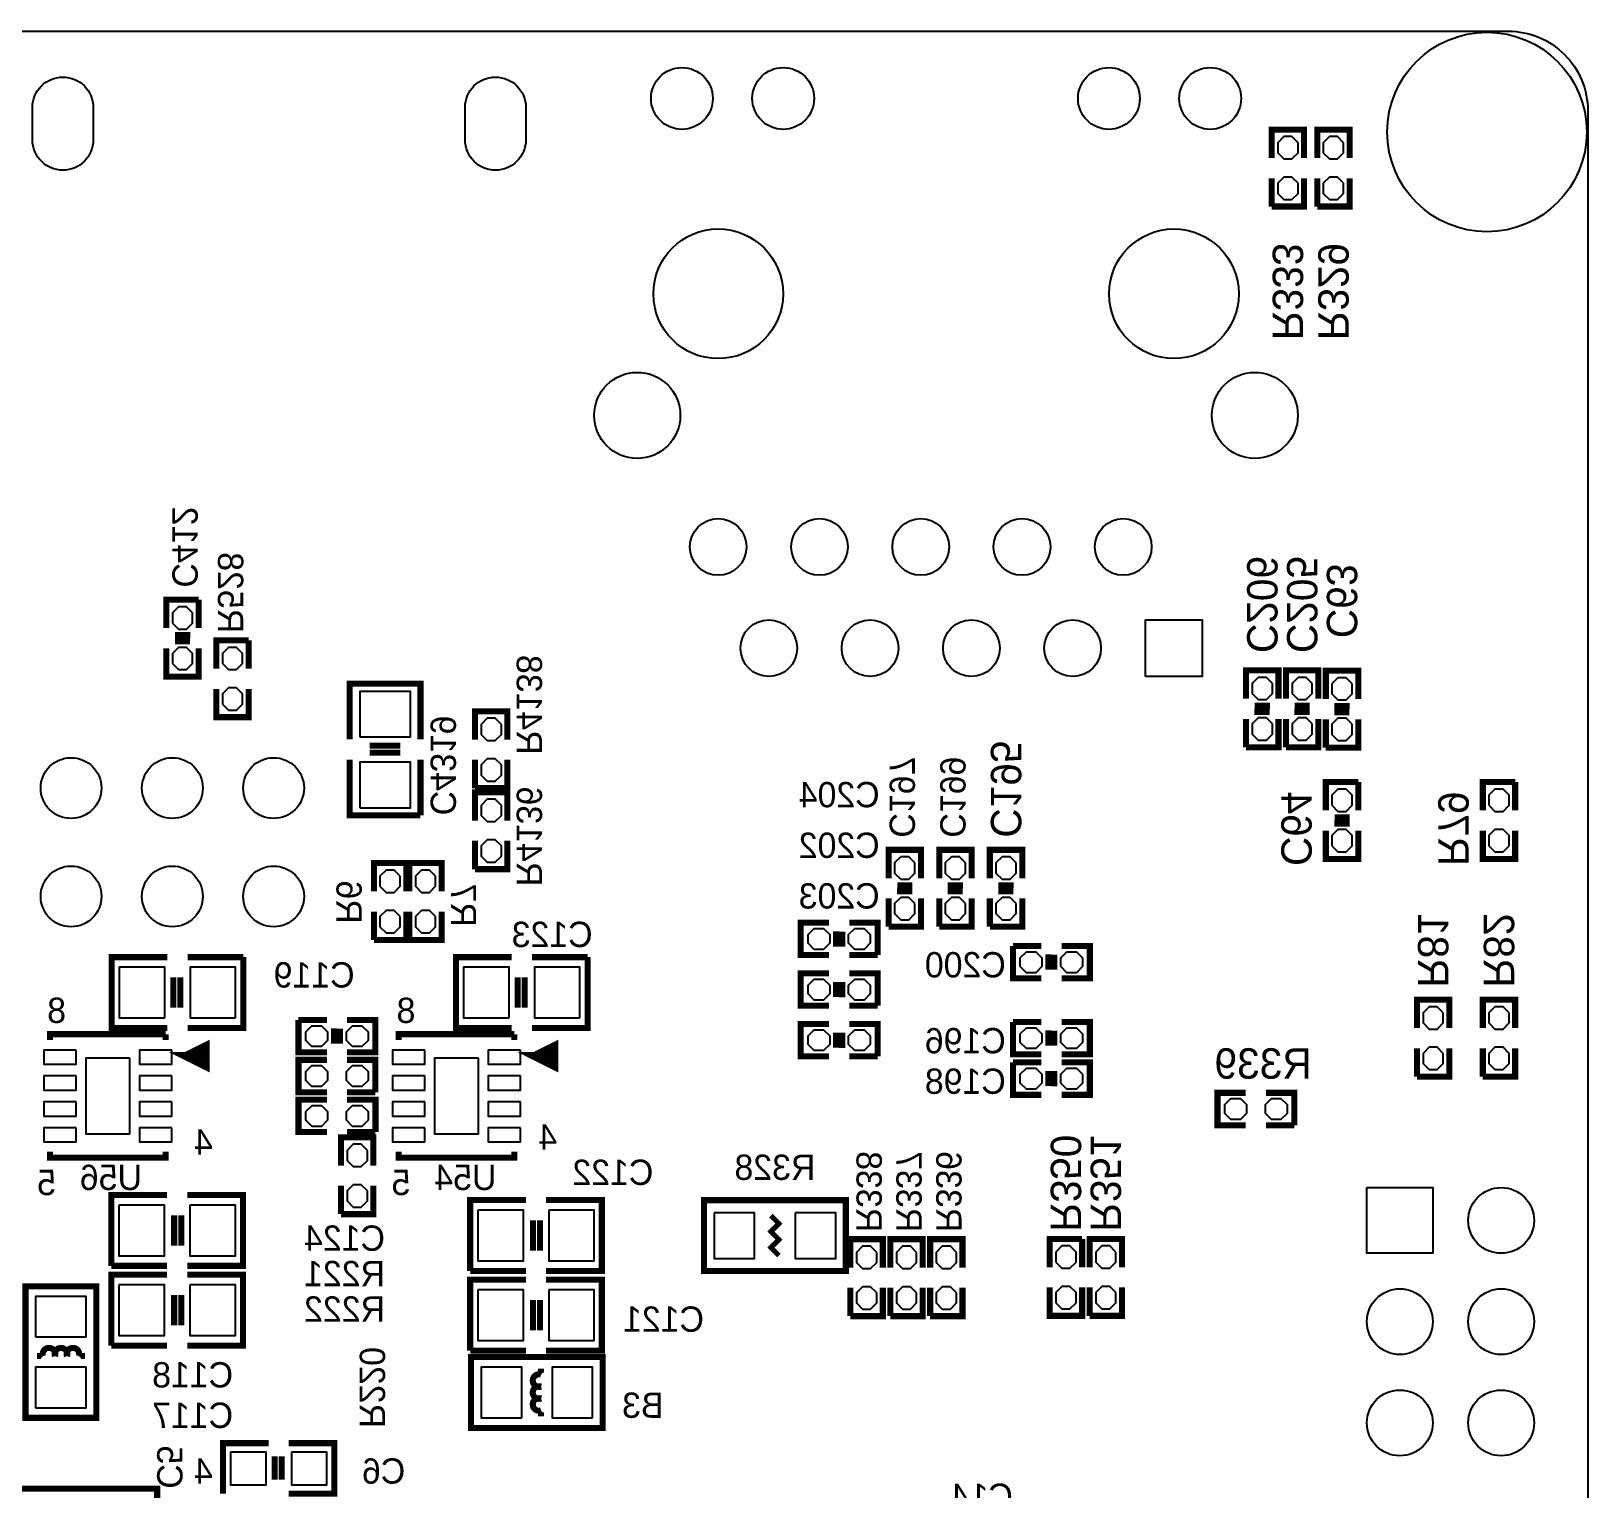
# Model space of a CAD drawing. Extents: x -57 to 527, y -107 to 303.
# Drawn here: x 35.96 to 75, y 43.43 to 80 of the extents above; entities that cross this region are included whole.
import ezdxf

# ---------------------------------------------------------------- set-up
doc = ezdxf.new("R2010")
doc.units = 0
doc.header["$MEASUREMENT"] = 0
for name, color, linetype in [('BOARD_GEOMETRY_OUTLINE', 3, 'CONTINUOUS'), ('BOARD_GEOMETRY_SILKSCREEN_B', 1, 'CONTINUOUS'), ('PACKAGE_GEOMETRY_SILKSCREEN_B', 4, 'CONTINUOUS'), ('PIN_B', 5, 'CONTINUOUS'), ('REF_DES_SILKSCREEN_B', 6, 'CONTINUOUS')]:
    doc.layers.add(name, color=color, linetype=linetype)

msp = doc.modelspace()

# ---------------------------------------------------------------- linework, layer by layer
at = {"layer": 'BOARD_GEOMETRY_OUTLINE'}
msp.add_lwpolyline([(1.999996, 0, -0.414214), (0, 1.999996), (0, 77.999844, -0.414214), (1.999996, 79.99984), (72.999854, 79.99984, -0.414214), (74.99985, 77.999844), (74.99985, 1.999996, -0.414214), (72.999854, 0)], format="xyb", close=True, dxfattribs=at)
at = {"layer": 'BOARD_GEOMETRY_SILKSCREEN_B'}
msp.add_lwpolyline([(39.878, 39.116, 0.1524, 0.1524, 0), (39.878, 41.275, 0.1524, 0.1524, 0), (39.116, 41.275, 0.1524, 0.1524, 0), (39.116, 43.434, 0.1524, 0.1524, 0), (35.052, 43.434, 0.1524, 0.1524, 0), (35.052, 44.196, 0.1524, 0.1524, 0), (33.02, 44.196, 0.1524, 0.1524, 0), (33.02, 39.116, 0.1524, 0.1524, 0), (35.306, 39.116, 0.1524, 0.1524, 0)], format="xyseb", dxfattribs=at)
at = {"layer": 'PACKAGE_GEOMETRY_SILKSCREEN_B'}
for points in [[(67.069462, 76.818998, 0.1524, 0.1524, 0), (67.069462, 77.530198, 0.1524, 0.1524, 0), (67.882262, 77.530198, 0.1524, 0.1524, 0), (67.882262, 76.818998, 0.1524, 0.1524, 0)], [(68.212462, 76.818998, 0.1524, 0.1524, 0), (68.212462, 77.530198, 0.1524, 0.1524, 0), (69.025262, 77.530198, 0.1524, 0.1524, 0), (69.025262, 76.818998, 0.1524, 0.1524, 0)], [(67.882262, 76.310998, 0.1524, 0.1524, 0), (67.882262, 75.599798, 0.1524, 0.1524, 0), (67.069462, 75.599798, 0.1524, 0.1524, 0)], [(67.069462, 75.599798, 0.1524, 0.1524, 0), (67.069462, 76.310998, 0.1524, 0.1524, 0)], [(69.025262, 76.310998, 0.1524, 0.1524, 0), (69.025262, 75.599798, 0.1524, 0.1524, 0), (68.212462, 75.599798, 0.1524, 0.1524, 0)], [(68.212462, 75.599798, 0.1524, 0.1524, 0), (68.212462, 76.310998, 0.1524, 0.1524, 0)], [(39.3446, 65.024, 0.1524, 0.1524, 0), (39.3446, 65.7352, 0.1524, 0.1524, 0), (40.1574, 65.7352, 0.1524, 0.1524, 0)], [(40.1574, 65.7352, 0.1524, 0.1524, 0), (40.1574, 65.024, 0.1524, 0.1524, 0)], [(39.56558, 64.8462, 0.1524, 0.1524, 0), (39.94658, 64.8462, 0.1524, 0.1524, 0)], [(40.1574, 64.516, 0.1524, 0.1524, 0), (40.1574, 63.8048, 0.1524, 0.1524, 0), (39.3446, 63.8048, 0.1524, 0.1524, 0), (39.3446, 64.516, 0.1524, 0.1524, 0)], [(39.5605, 64.6938, 0.1524, 0.1524, 0), (39.9415, 64.6938, 0.1524, 0.1524, 0)], [(40.598598, 64.008, 0.1524, 0.1524, 0), (40.598598, 64.7192, 0.1524, 0.1524, 0), (41.411398, 64.7192, 0.1524, 0.1524, 0)], [(41.411398, 64.7192, 0.1524, 0.1524, 0), (41.411398, 64.008, 0.1524, 0.1524, 0)], [(66.427604, 63.254128, 0.1524, 0.1524, 0), (66.427604, 63.965328, 0.1524, 0.1524, 0), (67.240404, 63.965328, 0.1524, 0.1524, 0), (67.240404, 63.254128, 0.1524, 0.1524, 0)], [(67.427602, 63.254128, 0.1524, 0.1524, 0), (67.427602, 63.965328, 0.1524, 0.1524, 0), (68.240402, 63.965328, 0.1524, 0.1524, 0), (68.240402, 63.254128, 0.1524, 0.1524, 0)], [(68.4276, 63.246, 0.1524, 0.1524, 0), (68.4276, 63.9572, 0.1524, 0.1524, 0), (69.2404, 63.9572, 0.1524, 0.1524, 0), (69.2404, 63.246, 0.1524, 0.1524, 0)], [(45.72, 62.23, 0.1524, 0.1524, 0), (45.72, 63.627, 0.1524, 0.1524, 0), (45.593, 63.627, 0.1524, 0.1524, 0), (43.942, 63.627, 0.1524, 0.1524, 0), (43.942, 62.23, 0.1524, 0.1524, 0)], [(41.411398, 63.5, 0.1524, 0.1524, 0), (41.411398, 62.7888, 0.1524, 0.1524, 0), (40.598598, 62.7888, 0.1524, 0.1524, 0), (40.598598, 63.5, 0.1524, 0.1524, 0)], [(47.08906, 62.22746, 0.1524, 0.1524, 0), (47.08906, 62.93866, 0.1524, 0.1524, 0), (47.90186, 62.93866, 0.1524, 0.1524, 0), (47.90186, 62.22746, 0.1524, 0.1524, 0)], [(67.019424, 62.923928, 0.1524, 0.1524, 0), (66.638424, 62.923928, 0.1524, 0.1524, 0)], [(67.024504, 63.076328, 0.1524, 0.1524, 0), (66.643504, 63.076328, 0.1524, 0.1524, 0)], [(68.019422, 62.923928, 0.1524, 0.1524, 0), (67.638422, 62.923928, 0.1524, 0.1524, 0)], [(68.024502, 63.076328, 0.1524, 0.1524, 0), (67.643502, 63.076328, 0.1524, 0.1524, 0)], [(69.01942, 62.9158, 0.1524, 0.1524, 0), (68.63842, 62.9158, 0.1524, 0.1524, 0)], [(69.0245, 63.0682, 0.1524, 0.1524, 0), (68.6435, 63.0682, 0.1524, 0.1524, 0)], [(66.427604, 62.034928, 0.1524, 0.1524, 0), (66.427604, 62.746128, 0.1524, 0.1524, 0)], [(67.240404, 62.746128, 0.1524, 0.1524, 0), (67.240404, 62.034928, 0.1524, 0.1524, 0), (66.427604, 62.034928, 0.1524, 0.1524, 0)], [(67.427602, 62.034928, 0.1524, 0.1524, 0), (67.427602, 62.746128, 0.1524, 0.1524, 0)], [(68.240402, 62.746128, 0.1524, 0.1524, 0), (68.240402, 62.034928, 0.1524, 0.1524, 0), (67.427602, 62.034928, 0.1524, 0.1524, 0)], [(68.4276, 62.0268, 0.1524, 0.1524, 0), (68.4276, 62.738, 0.1524, 0.1524, 0)], [(69.2404, 62.738, 0.1524, 0.1524, 0), (69.2404, 62.0268, 0.1524, 0.1524, 0), (68.4276, 62.0268, 0.1524, 0.1524, 0)], [(45.212, 62.0776, 0.1524, 0.1524, 0), (44.45, 62.0776, 0.1524, 0.1524, 0)], [(43.942, 61.722, 0.1524, 0.1524, 0), (43.942, 60.325, 0.1524, 0.1524, 0), (45.72, 60.325, 0.1524, 0.1524, 0)], [(45.212, 61.8998, 0.1524, 0.1524, 0), (44.45, 61.8998, 0.1524, 0.1524, 0)], [(45.72, 60.325, 0.1524, 0.1524, 0), (45.72, 61.722, 0.1524, 0.1524, 0)], [(47.90186, 61.71946, 0.1524, 0.1524, 0), (47.90186, 61.00826, 0.1524, 0.1524, 0), (47.08906, 61.00826, 0.1524, 0.1524, 0)], [(47.08906, 61.00826, 0.1524, 0.1524, 0), (47.08906, 61.71946, 0.1524, 0.1524, 0)], [(47.08906, 60.19546, 0.1524, 0.1524, 0), (47.08906, 60.90666, 0.1524, 0.1524, 0), (47.90186, 60.90666, 0.1524, 0.1524, 0), (47.90186, 60.19546, 0.1524, 0.1524, 0)], [(68.4276, 60.452, 0.1524, 0.1524, 0), (68.4276, 61.1632, 0.1524, 0.1524, 0), (69.2404, 61.1632, 0.1524, 0.1524, 0)], [(69.2404, 61.1632, 0.1524, 0.1524, 0), (69.2404, 60.452, 0.1524, 0.1524, 0)], [(72.3646, 60.452, 0.1524, 0.1524, 0), (72.3646, 61.1632, 0.1524, 0.1524, 0), (73.1774, 61.1632, 0.1524, 0.1524, 0)], [(73.1774, 61.1632, 0.1524, 0.1524, 0), (73.1774, 60.452, 0.1524, 0.1524, 0)], [(68.6435, 60.1218, 0.1524, 0.1524, 0), (69.0245, 60.1218, 0.1524, 0.1524, 0)], [(68.64858, 60.2742, 0.1524, 0.1524, 0), (69.02958, 60.2742, 0.1524, 0.1524, 0)], [(47.90186, 59.68746, 0.1524, 0.1524, 0), (47.90186, 58.97626, 0.1524, 0.1524, 0), (47.08906, 58.97626, 0.1524, 0.1524, 0)], [(47.08906, 58.97626, 0.1524, 0.1524, 0), (47.08906, 59.68746, 0.1524, 0.1524, 0)], [(69.2404, 59.944, 0.1524, 0.1524, 0), (69.2404, 59.2328, 0.1524, 0.1524, 0), (68.4276, 59.2328, 0.1524, 0.1524, 0), (68.4276, 59.944, 0.1524, 0.1524, 0)], [(73.1774, 59.944, 0.1524, 0.1524, 0), (73.1774, 59.2328, 0.1524, 0.1524, 0), (72.3646, 59.2328, 0.1524, 0.1524, 0), (72.3646, 59.944, 0.1524, 0.1524, 0)], [(57.460896, 58.750454, 0.1524, 0.1524, 0), (57.460896, 59.461654, 0.1524, 0.1524, 0), (58.273696, 59.461654, 0.1524, 0.1524, 0), (58.273696, 58.750454, 0.1524, 0.1524, 0)], [(58.730896, 58.750454, 0.1524, 0.1524, 0), (58.730896, 59.461654, 0.1524, 0.1524, 0), (59.543696, 59.461654, 0.1524, 0.1524, 0), (59.543696, 58.750454, 0.1524, 0.1524, 0)], [(60.000896, 58.750454, 0.1524, 0.1524, 0), (60.000896, 59.461654, 0.1524, 0.1524, 0), (60.813696, 59.461654, 0.1524, 0.1524, 0), (60.813696, 58.750454, 0.1524, 0.1524, 0)], [(44.5516, 58.42, 0.1524, 0.1524, 0), (44.5516, 59.1312, 0.1524, 0.1524, 0), (45.3644, 59.1312, 0.1524, 0.1524, 0), (45.3644, 58.42, 0.1524, 0.1524, 0)], [(45.4406, 58.42, 0.1524, 0.1524, 0), (45.4406, 59.1312, 0.1524, 0.1524, 0), (46.2534, 59.1312, 0.1524, 0.1524, 0), (46.2534, 58.42, 0.1524, 0.1524, 0)], [(58.057796, 58.572654, 0.1524, 0.1524, 0), (57.676796, 58.572654, 0.1524, 0.1524, 0)], [(59.327796, 58.572654, 0.1524, 0.1524, 0), (58.946796, 58.572654, 0.1524, 0.1524, 0)], [(60.597796, 58.572654, 0.1524, 0.1524, 0), (60.216796, 58.572654, 0.1524, 0.1524, 0)], [(57.460896, 57.531254, 0.1524, 0.1524, 0), (57.460896, 58.242454, 0.1524, 0.1524, 0)], [(58.273696, 58.242454, 0.1524, 0.1524, 0), (58.273696, 57.531254, 0.1524, 0.1524, 0), (57.460896, 57.531254, 0.1524, 0.1524, 0)], [(58.052716, 58.420254, 0.1524, 0.1524, 0), (57.671716, 58.420254, 0.1524, 0.1524, 0)], [(58.730896, 57.531254, 0.1524, 0.1524, 0), (58.730896, 58.242454, 0.1524, 0.1524, 0)], [(59.543696, 58.242454, 0.1524, 0.1524, 0), (59.543696, 57.531254, 0.1524, 0.1524, 0), (58.730896, 57.531254, 0.1524, 0.1524, 0)], [(59.322716, 58.420254, 0.1524, 0.1524, 0), (58.941716, 58.420254, 0.1524, 0.1524, 0)], [(60.000896, 57.531254, 0.1524, 0.1524, 0), (60.000896, 58.242454, 0.1524, 0.1524, 0)], [(60.813696, 58.242454, 0.1524, 0.1524, 0), (60.813696, 57.531254, 0.1524, 0.1524, 0), (60.000896, 57.531254, 0.1524, 0.1524, 0)], [(60.592716, 58.420254, 0.1524, 0.1524, 0), (60.211716, 58.420254, 0.1524, 0.1524, 0)], [(45.3644, 57.912, 0.1524, 0.1524, 0), (45.3644, 57.2008, 0.1524, 0.1524, 0), (44.5516, 57.2008, 0.1524, 0.1524, 0)], [(44.5516, 57.2008, 0.1524, 0.1524, 0), (44.5516, 57.912, 0.1524, 0.1524, 0)], [(46.2534, 57.912, 0.1524, 0.1524, 0), (46.2534, 57.2008, 0.1524, 0.1524, 0), (45.4406, 57.2008, 0.1524, 0.1524, 0)], [(45.4406, 57.2008, 0.1524, 0.1524, 0), (45.4406, 57.912, 0.1524, 0.1524, 0)], [(55.967376, 56.820054, 0.1524, 0.1524, 0), (55.256176, 56.820054, 0.1524, 0.1524, 0), (55.256176, 57.632854, 0.1524, 0.1524, 0), (55.967376, 57.632854, 0.1524, 0.1524, 0)], [(56.145176, 57.416954, 0.1524, 0.1524, 0), (56.145176, 57.035954, 0.1524, 0.1524, 0)], [(56.297576, 57.411874, 0.1524, 0.1524, 0), (56.297576, 57.030874, 0.1524, 0.1524, 0)], [(56.475376, 57.632854, 0.1524, 0.1524, 0), (57.186576, 57.632854, 0.1524, 0.1524, 0), (57.186576, 56.820054, 0.1524, 0.1524, 0)], [(60.579, 57.0484, 0.1524, 0.1524, 0), (61.2902, 57.0484, 0.1524, 0.1524, 0)], [(61.2902, 56.2356, 0.1524, 0.1524, 0), (60.579, 56.2356, 0.1524, 0.1524, 0), (60.579, 57.0484, 0.1524, 0.1524, 0)], [(61.7982, 57.0484, 0.1524, 0.1524, 0), (62.5094, 57.0484, 0.1524, 0.1524, 0), (62.5094, 56.2356, 0.1524, 0.1524, 0), (61.7982, 56.2356, 0.1524, 0.1524, 0)], [(39.37, 56.769, 0.1524, 0.1524, 0), (37.973, 56.769, 0.1524, 0.1524, 0), (37.973, 56.642, 0.1524, 0.1524, 0), (37.973, 54.991, 0.1524, 0.1524, 0), (39.37, 54.991, 0.1524, 0.1524, 0)], [(41.275, 56.769, 0.1524, 0.1524, 0), (39.878, 56.769, 0.1524, 0.1524, 0)], [(39.878, 54.991, 0.1524, 0.1524, 0), (41.275, 54.991, 0.1524, 0.1524, 0), (41.275, 56.769, 0.1524, 0.1524, 0)], [(48.006, 56.769, 0.1524, 0.1524, 0), (46.609, 56.769, 0.1524, 0.1524, 0), (46.609, 56.642, 0.1524, 0.1524, 0), (46.609, 54.991, 0.1524, 0.1524, 0), (48.006, 54.991, 0.1524, 0.1524, 0)], [(49.911, 56.769, 0.1524, 0.1524, 0), (48.514, 56.769, 0.1524, 0.1524, 0)], [(48.514, 54.991, 0.1524, 0.1524, 0), (49.911, 54.991, 0.1524, 0.1524, 0), (49.911, 56.769, 0.1524, 0.1524, 0)], [(57.186576, 56.820054, 0.1524, 0.1524, 0), (56.475376, 56.820054, 0.1524, 0.1524, 0)], [(61.468, 56.45658, 0.1524, 0.1524, 0), (61.468, 56.83758, 0.1524, 0.1524, 0)], [(61.6204, 56.4515, 0.1524, 0.1524, 0), (61.6204, 56.8325, 0.1524, 0.1524, 0)], [(39.5224, 56.261, 0.1524, 0.1524, 0), (39.5224, 55.499, 0.1524, 0.1524, 0)], [(39.7002, 56.261, 0.1524, 0.1524, 0), (39.7002, 55.499, 0.1524, 0.1524, 0)], [(48.1584, 56.261, 0.1524, 0.1524, 0), (48.1584, 55.499, 0.1524, 0.1524, 0)], [(48.3362, 56.261, 0.1524, 0.1524, 0), (48.3362, 55.499, 0.1524, 0.1524, 0)], [(55.967376, 55.550054, 0.1524, 0.1524, 0), (55.256176, 55.550054, 0.1524, 0.1524, 0), (55.256176, 56.362854, 0.1524, 0.1524, 0), (55.967376, 56.362854, 0.1524, 0.1524, 0)], [(56.475376, 56.362854, 0.1524, 0.1524, 0), (57.186576, 56.362854, 0.1524, 0.1524, 0), (57.186576, 55.550054, 0.1524, 0.1524, 0)], [(56.145176, 56.146954, 0.1524, 0.1524, 0), (56.145176, 55.765954, 0.1524, 0.1524, 0)], [(56.297576, 56.141874, 0.1524, 0.1524, 0), (56.297576, 55.760874, 0.1524, 0.1524, 0)], [(57.186576, 55.550054, 0.1524, 0.1524, 0), (56.475376, 55.550054, 0.1524, 0.1524, 0)], [(70.7136, 54.991, 0.1524, 0.1524, 0), (70.7136, 55.7022, 0.1524, 0.1524, 0), (71.5264, 55.7022, 0.1524, 0.1524, 0), (71.5264, 54.991, 0.1524, 0.1524, 0)], [(72.3646, 54.991, 0.1524, 0.1524, 0), (72.3646, 55.7022, 0.1524, 0.1524, 0), (73.1774, 55.7022, 0.1524, 0.1524, 0), (73.1774, 54.991, 0.1524, 0.1524, 0)], [(42.660824, 55.193184, 0.1524, 0.1524, 0), (43.372024, 55.193184, 0.1524, 0.1524, 0)], [(43.372024, 54.380384, 0.1524, 0.1524, 0), (42.660824, 54.380384, 0.1524, 0.1524, 0), (42.660824, 55.193184, 0.1524, 0.1524, 0)], [(43.549824, 54.601364, 0.1524, 0.1524, 0), (43.549824, 54.982364, 0.1524, 0.1524, 0)], [(43.702224, 54.596284, 0.1524, 0.1524, 0), (43.702224, 54.977284, 0.1524, 0.1524, 0)], [(43.880024, 55.193184, 0.1524, 0.1524, 0), (44.591224, 55.193184, 0.1524, 0.1524, 0), (44.591224, 54.380384, 0.1524, 0.1524, 0), (43.880024, 54.380384, 0.1524, 0.1524, 0)], [(55.967376, 54.280054, 0.1524, 0.1524, 0), (55.256176, 54.280054, 0.1524, 0.1524, 0), (55.256176, 55.092854, 0.1524, 0.1524, 0), (55.967376, 55.092854, 0.1524, 0.1524, 0)], [(56.475376, 55.092854, 0.1524, 0.1524, 0), (57.186576, 55.092854, 0.1524, 0.1524, 0), (57.186576, 54.280054, 0.1524, 0.1524, 0)], [(60.579, 55.1434, 0.1524, 0.1524, 0), (61.2902, 55.1434, 0.1524, 0.1524, 0)], [(61.2902, 54.3306, 0.1524, 0.1524, 0), (60.579, 54.3306, 0.1524, 0.1524, 0), (60.579, 55.1434, 0.1524, 0.1524, 0)], [(61.7982, 55.1434, 0.1524, 0.1524, 0), (62.5094, 55.1434, 0.1524, 0.1524, 0), (62.5094, 54.3306, 0.1524, 0.1524, 0), (61.7982, 54.3306, 0.1524, 0.1524, 0)], [(36.42995, 54.686962, 0.1524, 0.1524, 0), (36.42995, 54.836822, 0.1524, 0.1524, 0), (39.330122, 54.836822, 0.1524, 0.1524, 0)], [(39.330122, 54.836822, 0.1524, 0.1524, 0), (39.330122, 54.686962, 0.1524, 0.1524, 0)], [(39.829994, 54.286912, 0.199898, 0.199898, 0), (40.33012, 54.536848, 0.199898, 0.199898, 0), (40.33012, 54.036976, 0.199898, 0.199898, 0), (39.829994, 54.286912, 0.199898, 0.199898, 0), (40.230044, 54.286912, 0.199898, 0.199898, 0)], [(45.175932, 54.686962, 0.1524, 0.1524, 0), (45.175932, 54.836822, 0.1524, 0.1524, 0), (48.076104, 54.836822, 0.1524, 0.1524, 0)], [(48.076104, 54.836822, 0.1524, 0.1524, 0), (48.076104, 54.686962, 0.1524, 0.1524, 0)], [(48.575976, 54.286912, 0.199898, 0.199898, 0), (49.076102, 54.536848, 0.199898, 0.199898, 0), (49.076102, 54.036976, 0.199898, 0.199898, 0), (48.575976, 54.286912, 0.199898, 0.199898, 0), (48.976026, 54.286912, 0.199898, 0.199898, 0)], [(56.145176, 54.876954, 0.1524, 0.1524, 0), (56.145176, 54.495954, 0.1524, 0.1524, 0)], [(56.297576, 54.871874, 0.1524, 0.1524, 0), (56.297576, 54.490874, 0.1524, 0.1524, 0)], [(61.468, 54.55158, 0.1524, 0.1524, 0), (61.468, 54.93258, 0.1524, 0.1524, 0)], [(61.6204, 54.5465, 0.1524, 0.1524, 0), (61.6204, 54.9275, 0.1524, 0.1524, 0)], [(57.186576, 54.280054, 0.1524, 0.1524, 0), (56.475376, 54.280054, 0.1524, 0.1524, 0)], [(71.5264, 54.483, 0.1524, 0.1524, 0), (71.5264, 53.7718, 0.1524, 0.1524, 0), (70.7136, 53.7718, 0.1524, 0.1524, 0)], [(70.7136, 53.7718, 0.1524, 0.1524, 0), (70.7136, 54.483, 0.1524, 0.1524, 0)], [(73.1774, 54.483, 0.1524, 0.1524, 0), (73.1774, 53.7718, 0.1524, 0.1524, 0), (72.3646, 53.7718, 0.1524, 0.1524, 0)], [(72.3646, 53.7718, 0.1524, 0.1524, 0), (72.3646, 54.483, 0.1524, 0.1524, 0)], [(43.372024, 53.380386, 0.1524, 0.1524, 0), (42.660824, 53.380386, 0.1524, 0.1524, 0), (42.660824, 54.193186, 0.1524, 0.1524, 0), (43.372024, 54.193186, 0.1524, 0.1524, 0)], [(43.880024, 54.193186, 0.1524, 0.1524, 0), (44.591224, 54.193186, 0.1524, 0.1524, 0), (44.591224, 53.380386, 0.1524, 0.1524, 0)], [(60.579, 54.1274, 0.1524, 0.1524, 0), (61.2902, 54.1274, 0.1524, 0.1524, 0)], [(61.2902, 53.3146, 0.1524, 0.1524, 0), (60.579, 53.3146, 0.1524, 0.1524, 0), (60.579, 54.1274, 0.1524, 0.1524, 0)], [(61.468, 53.53558, 0.1524, 0.1524, 0), (61.468, 53.91658, 0.1524, 0.1524, 0)], [(61.6204, 53.5305, 0.1524, 0.1524, 0), (61.6204, 53.9115, 0.1524, 0.1524, 0)], [(61.7982, 54.1274, 0.1524, 0.1524, 0), (62.5094, 54.1274, 0.1524, 0.1524, 0), (62.5094, 53.3146, 0.1524, 0.1524, 0), (61.7982, 53.3146, 0.1524, 0.1524, 0)], [(43.372278, 52.380388, 0.1524, 0.1524, 0), (42.661078, 52.380388, 0.1524, 0.1524, 0), (42.661078, 53.193188, 0.1524, 0.1524, 0), (43.372278, 53.193188, 0.1524, 0.1524, 0)], [(44.591224, 53.380386, 0.1524, 0.1524, 0), (43.880024, 53.380386, 0.1524, 0.1524, 0)], [(43.880278, 53.193188, 0.1524, 0.1524, 0), (44.591478, 53.193188, 0.1524, 0.1524, 0), (44.591478, 52.380388, 0.1524, 0.1524, 0)], [(66.421, 52.5526, 0.1524, 0.1524, 0), (65.7098, 52.5526, 0.1524, 0.1524, 0), (65.7098, 53.3654, 0.1524, 0.1524, 0), (66.421, 53.3654, 0.1524, 0.1524, 0)], [(66.929, 53.3654, 0.1524, 0.1524, 0), (67.6402, 53.3654, 0.1524, 0.1524, 0), (67.6402, 52.5526, 0.1524, 0.1524, 0)], [(43.727878, 51.540918, 0.1524, 0.1524, 0), (43.727878, 52.252118, 0.1524, 0.1524, 0), (44.540678, 52.252118, 0.1524, 0.1524, 0), (44.540678, 51.540918, 0.1524, 0.1524, 0)], [(44.591478, 52.380388, 0.1524, 0.1524, 0), (43.880278, 52.380388, 0.1524, 0.1524, 0)], [(67.6402, 52.5526, 0.1524, 0.1524, 0), (66.929, 52.5526, 0.1524, 0.1524, 0)], [(39.330122, 51.886866, 0.1524, 0.1524, 0), (39.330122, 51.737006, 0.1524, 0.1524, 0), (36.42995, 51.737006, 0.1524, 0.1524, 0), (36.42995, 51.886866, 0.1524, 0.1524, 0)], [(48.076104, 51.886866, 0.1524, 0.1524, 0), (48.076104, 51.737006, 0.1524, 0.1524, 0), (45.175932, 51.737006, 0.1524, 0.1524, 0), (45.175932, 51.886866, 0.1524, 0.1524, 0)], [(39.364158, 50.803048, 0.1524, 0.1524, 0), (37.967158, 50.803048, 0.1524, 0.1524, 0), (37.967158, 49.025048, 0.1524, 0.1524, 0)], [(39.872158, 49.025048, 0.1524, 0.1524, 0), (41.269158, 49.025048, 0.1524, 0.1524, 0), (41.269158, 49.152048, 0.1524, 0.1524, 0), (41.269158, 50.803048, 0.1524, 0.1524, 0), (39.872158, 50.803048, 0.1524, 0.1524, 0)], [(44.540678, 51.032918, 0.1524, 0.1524, 0), (44.540678, 50.321718, 0.1524, 0.1524, 0), (43.727878, 50.321718, 0.1524, 0.1524, 0)], [(43.727878, 50.321718, 0.1524, 0.1524, 0), (43.727878, 51.032918, 0.1524, 0.1524, 0)], [(39.541958, 49.533048, 0.1524, 0.1524, 0), (39.541958, 50.295048, 0.1524, 0.1524, 0)], [(39.719758, 49.533048, 0.1524, 0.1524, 0), (39.719758, 50.295048, 0.1524, 0.1524, 0)], [(48.36414, 50.676048, 0.1524, 0.1524, 0), (46.96714, 50.676048, 0.1524, 0.1524, 0), (46.96714, 48.898048, 0.1524, 0.1524, 0)], [(48.87214, 48.898048, 0.1524, 0.1524, 0), (50.26914, 48.898048, 0.1524, 0.1524, 0), (50.26914, 49.025048, 0.1524, 0.1524, 0), (50.26914, 50.676048, 0.1524, 0.1524, 0), (48.87214, 50.676048, 0.1524, 0.1524, 0)], [(52.832, 48.895, 0.1524, 0.1524, 0), (56.388, 48.895, 0.1524, 0.1524, 0), (56.388, 50.673, 0.1524, 0.1524, 0), (52.832, 50.673, 0.1524, 0.1524, 0), (52.832, 48.895, 0.1524, 0.1524, 0)], [(48.54194, 49.406048, 0.1524, 0.1524, 0), (48.54194, 50.168048, 0.1524, 0.1524, 0)], [(48.71974, 49.406048, 0.1524, 0.1524, 0), (48.71974, 50.168048, 0.1524, 0.1524, 0)], [(54.509924, 50.284126, 0.127, 0.127, 0), (54.710076, 50.083974, 0.127, 0.127, 0), (54.509924, 49.884076, 0.127, 0.127, 0), (54.710076, 49.683924, 0.127, 0.127, 0), (54.509924, 49.484026, 0.127, 0.127, 0), (54.710076, 49.283874, 0.127, 0.127, 0)], [(56.503062, 48.982376, 0.1524, 0.1524, 0), (56.503062, 49.693576, 0.1524, 0.1524, 0), (57.315862, 49.693576, 0.1524, 0.1524, 0), (57.315862, 48.982376, 0.1524, 0.1524, 0)], [(57.50306, 48.982376, 0.1524, 0.1524, 0), (57.50306, 49.693576, 0.1524, 0.1524, 0), (58.31586, 49.693576, 0.1524, 0.1524, 0), (58.31586, 48.982376, 0.1524, 0.1524, 0)], [(58.503058, 48.982376, 0.1524, 0.1524, 0), (58.503058, 49.693576, 0.1524, 0.1524, 0), (59.315858, 49.693576, 0.1524, 0.1524, 0), (59.315858, 48.982376, 0.1524, 0.1524, 0)], [(61.503052, 48.989996, 0.1524, 0.1524, 0), (61.503052, 49.701196, 0.1524, 0.1524, 0), (62.315852, 49.701196, 0.1524, 0.1524, 0)], [(62.315852, 49.701196, 0.1524, 0.1524, 0), (62.315852, 48.989996, 0.1524, 0.1524, 0)], [(62.50305, 48.989996, 0.1524, 0.1524, 0), (62.50305, 49.701196, 0.1524, 0.1524, 0), (63.31585, 49.701196, 0.1524, 0.1524, 0), (63.31585, 48.989996, 0.1524, 0.1524, 0)], [(37.967158, 49.025048, 0.1524, 0.1524, 0), (39.364158, 49.025048, 0.1524, 0.1524, 0)], [(39.364158, 48.803052, 0.1524, 0.1524, 0), (37.967158, 48.803052, 0.1524, 0.1524, 0), (37.967158, 47.025052, 0.1524, 0.1524, 0)], [(39.872158, 47.025052, 0.1524, 0.1524, 0), (41.269158, 47.025052, 0.1524, 0.1524, 0), (41.269158, 47.152052, 0.1524, 0.1524, 0), (41.269158, 48.803052, 0.1524, 0.1524, 0), (39.872158, 48.803052, 0.1524, 0.1524, 0)], [(46.96714, 48.898048, 0.1524, 0.1524, 0), (48.36414, 48.898048, 0.1524, 0.1524, 0)], [(37.592, 45.212, 0.1524, 0.1524, 0), (37.592, 48.514, 0.1524, 0.1524, 0), (35.814, 48.514, 0.1524, 0.1524, 0), (35.814, 45.212, 0.1524, 0.1524, 0), (37.592, 45.212, 0.1524, 0.1524, 0)], [(48.36414, 48.676052, 0.1524, 0.1524, 0), (46.96714, 48.676052, 0.1524, 0.1524, 0), (46.96714, 46.898052, 0.1524, 0.1524, 0)], [(48.87214, 46.898052, 0.1524, 0.1524, 0), (50.26914, 46.898052, 0.1524, 0.1524, 0), (50.26914, 47.025052, 0.1524, 0.1524, 0), (50.26914, 48.676052, 0.1524, 0.1524, 0), (48.87214, 48.676052, 0.1524, 0.1524, 0)], [(57.315862, 48.474376, 0.1524, 0.1524, 0), (57.315862, 47.763176, 0.1524, 0.1524, 0), (56.503062, 47.763176, 0.1524, 0.1524, 0)], [(56.503062, 47.763176, 0.1524, 0.1524, 0), (56.503062, 48.474376, 0.1524, 0.1524, 0)], [(58.31586, 48.474376, 0.1524, 0.1524, 0), (58.31586, 47.763176, 0.1524, 0.1524, 0), (57.50306, 47.763176, 0.1524, 0.1524, 0)], [(57.50306, 47.763176, 0.1524, 0.1524, 0), (57.50306, 48.474376, 0.1524, 0.1524, 0)], [(59.315858, 48.474376, 0.1524, 0.1524, 0), (59.315858, 47.763176, 0.1524, 0.1524, 0), (58.503058, 47.763176, 0.1524, 0.1524, 0)], [(58.503058, 47.763176, 0.1524, 0.1524, 0), (58.503058, 48.474376, 0.1524, 0.1524, 0)], [(62.315852, 48.481996, 0.1524, 0.1524, 0), (62.315852, 47.770796, 0.1524, 0.1524, 0), (61.503052, 47.770796, 0.1524, 0.1524, 0), (61.503052, 48.481996, 0.1524, 0.1524, 0)], [(63.31585, 48.481996, 0.1524, 0.1524, 0), (63.31585, 47.770796, 0.1524, 0.1524, 0), (62.50305, 47.770796, 0.1524, 0.1524, 0)], [(62.50305, 47.770796, 0.1524, 0.1524, 0), (62.50305, 48.481996, 0.1524, 0.1524, 0)], [(39.541958, 47.533052, 0.1524, 0.1524, 0), (39.541958, 48.295052, 0.1524, 0.1524, 0)], [(39.719758, 47.533052, 0.1524, 0.1524, 0), (39.719758, 48.295052, 0.1524, 0.1524, 0)], [(48.54194, 47.406052, 0.1524, 0.1524, 0), (48.54194, 48.168052, 0.1524, 0.1524, 0)], [(48.71974, 47.406052, 0.1524, 0.1524, 0), (48.71974, 48.168052, 0.1524, 0.1524, 0)], [(36.552886, 46.759114, 0.1524, 0.1524, 1.386912), (36.252912, 46.759114, 0.1524, 0.1524, 0), (36.249102, 46.762924, 0.1524, 0.1524, 0), (36.103052, 46.762924, 0.1524, 0.1524, 0)], [(36.853114, 46.759114, 0.1524, 0.1524, 1.386094), (36.552886, 46.759114, 0.1524, 0.1524, 0)], [(36.853114, 46.759114, 0.1524, 0.1524, -1.386912), (37.153088, 46.759114, 0.1524, 0.1524, 0), (37.156898, 46.762924, 0.1524, 0.1524, 0), (37.302948, 46.762924, 0.1524, 0.1524, 0)], [(37.967158, 47.025052, 0.1524, 0.1524, 0), (39.364158, 47.025052, 0.1524, 0.1524, 0)], [(46.96714, 46.898052, 0.1524, 0.1524, 0), (48.36414, 46.898052, 0.1524, 0.1524, 0)], [(50.292, 46.736, 0.1524, 0.1524, 0), (46.99, 46.736, 0.1524, 0.1524, 0), (46.99, 44.958, 0.1524, 0.1524, 0), (50.292, 44.958, 0.1524, 0.1524, 0), (50.292, 46.736, 0.1524, 0.1524, 0)], [(48.744886, 45.997114, 0.1524, 0.1524, -1.386912), (48.744886, 46.297088, 0.1524, 0.1524, 0), (48.741076, 46.300898, 0.1524, 0.1524, 0), (48.741076, 46.446948, 0.1524, 0.1524, 0)], [(48.744886, 45.997114, 0.1524, 0.1524, 1.386094), (48.744886, 45.696886, 0.1524, 0.1524, 0)], [(48.744886, 45.696886, 0.1524, 0.1524, 1.386912), (48.744886, 45.396912, 0.1524, 0.1524, 0), (48.741076, 45.393102, 0.1524, 0.1524, 0), (48.741076, 45.247052, 0.1524, 0.1524, 0)], [(41.91, 44.577, 0.1524, 0.1524, 0), (40.767, 44.577, 0.1524, 0.1524, 0), (40.767, 43.307, 0.1524, 0.1524, 0)], [(42.418, 43.307, 0.1524, 0.1524, 0), (43.561, 43.307, 0.1524, 0.1524, 0), (43.561, 44.577, 0.1524, 0.1524, 0), (42.418, 44.577, 0.1524, 0.1524, 0)], [(42.0624, 43.6626, 0.1524, 0.1524, 0), (42.0624, 44.2468, 0.1524, 0.1524, 0)], [(42.2402, 43.6626, 0.1524, 0.1524, 0), (42.2402, 44.2468, 0.1524, 0.1524, 0)]]:
    msp.add_lwpolyline(points, format="xyseb", dxfattribs=at)
at = {"layer": 'PIN_B'}
for points in [[(35.988752, 77.272896), (35.988752, 78.085696, -1), (37.512752, 78.085696), (37.512752, 77.272896, -1)], [(46.838616, 77.272896), (46.838616, 78.085696, -1), (48.362616, 78.085696), (48.362616, 77.272896, -1)]]:
    msp.add_lwpolyline(points, format="xyb", close=True, dxfattribs=at)
for points in [[(67.729862, 77.199998), (67.577462, 77.352398), (67.374262, 77.352398), (67.221862, 77.199998), (67.221862, 76.945998), (67.374262, 76.793598), (67.577462, 76.793598), (67.729862, 76.945998)], [(68.872862, 77.199998), (68.720462, 77.352398), (68.517262, 77.352398), (68.364862, 77.199998), (68.364862, 76.945998), (68.517262, 76.793598), (68.720462, 76.793598), (68.872862, 76.945998)], [(67.729862, 76.183998), (67.577462, 76.336398), (67.374262, 76.336398), (67.221862, 76.183998), (67.221862, 75.929998), (67.374262, 75.777598), (67.577462, 75.777598), (67.729862, 75.929998)], [(68.872862, 76.183998), (68.720462, 76.336398), (68.517262, 76.336398), (68.364862, 76.183998), (68.364862, 75.929998), (68.517262, 75.777598), (68.720462, 75.777598), (68.872862, 75.929998)], [(39.497, 65.151), (39.6494, 64.9986), (39.8526, 64.9986), (40.005, 65.151), (40.005, 65.405), (39.8526, 65.5574), (39.6494, 65.5574), (39.497, 65.405)], [(63.906146, 63.809372), (63.906146, 65.231772), (65.328546, 65.231772), (65.328546, 63.809372)], [(39.497, 64.135), (39.6494, 63.9826), (39.8526, 63.9826), (40.005, 64.135), (40.005, 64.389), (39.8526, 64.5414), (39.6494, 64.5414), (39.497, 64.389)], [(40.750998, 64.135), (40.903398, 63.9826), (41.106598, 63.9826), (41.258998, 64.135), (41.258998, 64.389), (41.106598, 64.5414), (40.903398, 64.5414), (40.750998, 64.389)], [(67.088004, 63.635128), (66.935604, 63.787528), (66.732404, 63.787528), (66.580004, 63.635128), (66.580004, 63.381128), (66.732404, 63.228728), (66.935604, 63.228728), (67.088004, 63.381128)], [(68.088002, 63.635128), (67.935602, 63.787528), (67.732402, 63.787528), (67.580002, 63.635128), (67.580002, 63.381128), (67.732402, 63.228728), (67.935602, 63.228728), (68.088002, 63.381128)], [(69.088, 63.627), (68.9356, 63.7794), (68.7324, 63.7794), (68.58, 63.627), (68.58, 63.373), (68.7324, 63.2206), (68.9356, 63.2206), (69.088, 63.373)], [(40.750998, 63.119), (40.903398, 62.9666), (41.106598, 62.9666), (41.258998, 63.119), (41.258998, 63.373), (41.106598, 63.5254), (40.903398, 63.5254), (40.750998, 63.373)], [(44.196, 62.2935), (45.466, 62.2935), (45.466, 63.4365), (44.196, 63.4365)], [(47.74946, 62.60846), (47.59706, 62.76086), (47.39386, 62.76086), (47.24146, 62.60846), (47.24146, 62.35446), (47.39386, 62.20206), (47.59706, 62.20206), (47.74946, 62.35446)], [(67.088004, 62.619128), (66.935604, 62.771528), (66.732404, 62.771528), (66.580004, 62.619128), (66.580004, 62.365128), (66.732404, 62.212728), (66.935604, 62.212728), (67.088004, 62.365128)], [(68.088002, 62.619128), (67.935602, 62.771528), (67.732402, 62.771528), (67.580002, 62.619128), (67.580002, 62.365128), (67.732402, 62.212728), (67.935602, 62.212728), (68.088002, 62.365128)], [(69.088, 62.611), (68.9356, 62.7634), (68.7324, 62.7634), (68.58, 62.611), (68.58, 62.357), (68.7324, 62.2046), (68.9356, 62.2046), (69.088, 62.357)], [(47.74946, 61.59246), (47.59706, 61.74486), (47.39386, 61.74486), (47.24146, 61.59246), (47.24146, 61.33846), (47.39386, 61.18606), (47.59706, 61.18606), (47.74946, 61.33846)], [(44.196, 60.5155), (45.466, 60.5155), (45.466, 61.6585), (44.196, 61.6585)], [(68.58, 60.579), (68.7324, 60.4266), (68.9356, 60.4266), (69.088, 60.579), (69.088, 60.833), (68.9356, 60.9854), (68.7324, 60.9854), (68.58, 60.833)], [(72.517, 60.579), (72.6694, 60.4266), (72.8726, 60.4266), (73.025, 60.579), (73.025, 60.833), (72.8726, 60.9854), (72.6694, 60.9854), (72.517, 60.833)], [(47.74946, 60.57646), (47.59706, 60.72886), (47.39386, 60.72886), (47.24146, 60.57646), (47.24146, 60.32246), (47.39386, 60.17006), (47.59706, 60.17006), (47.74946, 60.32246)], [(68.58, 59.563), (68.7324, 59.4106), (68.9356, 59.4106), (69.088, 59.563), (69.088, 59.817), (68.9356, 59.9694), (68.7324, 59.9694), (68.58, 59.817)], [(72.517, 59.563), (72.6694, 59.4106), (72.8726, 59.4106), (73.025, 59.563), (73.025, 59.817), (72.8726, 59.9694), (72.6694, 59.9694), (72.517, 59.817)], [(47.74946, 59.56046), (47.59706, 59.71286), (47.39386, 59.71286), (47.24146, 59.56046), (47.24146, 59.30646), (47.39386, 59.15406), (47.59706, 59.15406), (47.74946, 59.30646)], [(58.121296, 59.131454), (57.968896, 59.283854), (57.765696, 59.283854), (57.613296, 59.131454), (57.613296, 58.877454), (57.765696, 58.725054), (57.968896, 58.725054), (58.121296, 58.877454)], [(59.391296, 59.131454), (59.238896, 59.283854), (59.035696, 59.283854), (58.883296, 59.131454), (58.883296, 58.877454), (59.035696, 58.725054), (59.238896, 58.725054), (59.391296, 58.877454)], [(60.661296, 59.131454), (60.508896, 59.283854), (60.305696, 59.283854), (60.153296, 59.131454), (60.153296, 58.877454), (60.305696, 58.725054), (60.508896, 58.725054), (60.661296, 58.877454)], [(45.212, 58.801), (45.0596, 58.9534), (44.8564, 58.9534), (44.704, 58.801), (44.704, 58.547), (44.8564, 58.3946), (45.0596, 58.3946), (45.212, 58.547)], [(46.101, 58.801), (45.9486, 58.9534), (45.7454, 58.9534), (45.593, 58.801), (45.593, 58.547), (45.7454, 58.3946), (45.9486, 58.3946), (46.101, 58.547)], [(58.121296, 58.115454), (57.968896, 58.267854), (57.765696, 58.267854), (57.613296, 58.115454), (57.613296, 57.861454), (57.765696, 57.709054), (57.968896, 57.709054), (58.121296, 57.861454)], [(59.391296, 58.115454), (59.238896, 58.267854), (59.035696, 58.267854), (58.883296, 58.115454), (58.883296, 57.861454), (59.035696, 57.709054), (59.238896, 57.709054), (59.391296, 57.861454)], [(60.661296, 58.115454), (60.508896, 58.267854), (60.305696, 58.267854), (60.153296, 58.115454), (60.153296, 57.861454), (60.305696, 57.709054), (60.508896, 57.709054), (60.661296, 57.861454)], [(45.212, 57.785), (45.0596, 57.9374), (44.8564, 57.9374), (44.704, 57.785), (44.704, 57.531), (44.8564, 57.3786), (45.0596, 57.3786), (45.212, 57.531)], [(46.101, 57.785), (45.9486, 57.9374), (45.7454, 57.9374), (45.593, 57.785), (45.593, 57.531), (45.7454, 57.3786), (45.9486, 57.3786), (46.101, 57.531)], [(55.586376, 57.480454), (55.433976, 57.328054), (55.433976, 57.124854), (55.586376, 56.972454), (55.840376, 56.972454), (55.992776, 57.124854), (55.992776, 57.328054), (55.840376, 57.480454)], [(56.602376, 57.480454), (56.449976, 57.328054), (56.449976, 57.124854), (56.602376, 56.972454), (56.856376, 56.972454), (57.008776, 57.124854), (57.008776, 57.328054), (56.856376, 57.480454)], [(61.1632, 56.388), (61.3156, 56.5404), (61.3156, 56.7436), (61.1632, 56.896), (60.9092, 56.896), (60.7568, 56.7436), (60.7568, 56.5404), (60.9092, 56.388)], [(62.1792, 56.388), (62.3316, 56.5404), (62.3316, 56.7436), (62.1792, 56.896), (61.9252, 56.896), (61.7728, 56.7436), (61.7728, 56.5404), (61.9252, 56.388)], [(39.3065, 55.245), (39.3065, 56.515), (38.1635, 56.515), (38.1635, 55.245)], [(41.0845, 55.245), (41.0845, 56.515), (39.9415, 56.515), (39.9415, 55.245)], [(47.9425, 55.245), (47.9425, 56.515), (46.7995, 56.515), (46.7995, 55.245)], [(49.7205, 55.245), (49.7205, 56.515), (48.5775, 56.515), (48.5775, 55.245)], [(55.586376, 56.210454), (55.433976, 56.058054), (55.433976, 55.854854), (55.586376, 55.702454), (55.840376, 55.702454), (55.992776, 55.854854), (55.992776, 56.058054), (55.840376, 56.210454)], [(56.602376, 56.210454), (56.449976, 56.058054), (56.449976, 55.854854), (56.602376, 55.702454), (56.856376, 55.702454), (57.008776, 55.854854), (57.008776, 56.058054), (56.856376, 56.210454)], [(71.374, 55.372), (71.2216, 55.5244), (71.0184, 55.5244), (70.866, 55.372), (70.866, 55.118), (71.0184, 54.9656), (71.2216, 54.9656), (71.374, 55.118)], [(73.025, 55.372), (72.8726, 55.5244), (72.6694, 55.5244), (72.517, 55.372), (72.517, 55.118), (72.6694, 54.9656), (72.8726, 54.9656), (73.025, 55.118)], [(43.245024, 54.532784), (43.397424, 54.685184), (43.397424, 54.888384), (43.245024, 55.040784), (42.991024, 55.040784), (42.838624, 54.888384), (42.838624, 54.685184), (42.991024, 54.532784)], [(44.261024, 54.532784), (44.413424, 54.685184), (44.413424, 54.888384), (44.261024, 55.040784), (44.007024, 55.040784), (43.854624, 54.888384), (43.854624, 54.685184), (44.007024, 54.532784)], [(55.586376, 54.940454), (55.433976, 54.788054), (55.433976, 54.584854), (55.586376, 54.432454), (55.840376, 54.432454), (55.992776, 54.584854), (55.992776, 54.788054), (55.840376, 54.940454)], [(56.602376, 54.940454), (56.449976, 54.788054), (56.449976, 54.584854), (56.602376, 54.432454), (56.856376, 54.432454), (57.008776, 54.584854), (57.008776, 54.788054), (56.856376, 54.940454)], [(61.1632, 54.483), (61.3156, 54.6354), (61.3156, 54.8386), (61.1632, 54.991), (60.9092, 54.991), (60.7568, 54.8386), (60.7568, 54.6354), (60.9092, 54.483)], [(62.1792, 54.483), (62.3316, 54.6354), (62.3316, 54.8386), (62.1792, 54.991), (61.9252, 54.991), (61.7728, 54.8386), (61.7728, 54.6354), (61.9252, 54.483)], [(37.08654, 54.43982), (36.27374, 54.43982), (36.27374, 54.08422), (37.08654, 54.08422)], [(39.486332, 54.43982), (38.673532, 54.43982), (38.673532, 54.08422), (39.486332, 54.08422)], [(45.832522, 54.43982), (45.019722, 54.43982), (45.019722, 54.08422), (45.832522, 54.08422)], [(48.232314, 54.43982), (47.419514, 54.43982), (47.419514, 54.08422), (48.232314, 54.08422)], [(71.374, 54.356), (71.2216, 54.5084), (71.0184, 54.5084), (70.866, 54.356), (70.866, 54.102), (71.0184, 53.9496), (71.2216, 53.9496), (71.374, 54.102)], [(73.025, 54.356), (72.8726, 54.5084), (72.6694, 54.5084), (72.517, 54.356), (72.517, 54.102), (72.6694, 53.9496), (72.8726, 53.9496), (73.025, 54.102)], [(38.430073, 54.236874), (37.329999, 54.236874), (37.329999, 52.336954), (38.430073, 52.336954)], [(42.991024, 54.040786), (42.838624, 53.888386), (42.838624, 53.685186), (42.991024, 53.532786), (43.245024, 53.532786), (43.397424, 53.685186), (43.397424, 53.888386), (43.245024, 54.040786)], [(44.007024, 54.040786), (43.854624, 53.888386), (43.854624, 53.685186), (44.007024, 53.532786), (44.261024, 53.532786), (44.413424, 53.685186), (44.413424, 53.888386), (44.261024, 54.040786)], [(47.176055, 54.236874), (46.075981, 54.236874), (46.075981, 52.336954), (47.176055, 52.336954)], [(61.1632, 53.467), (61.3156, 53.6194), (61.3156, 53.8226), (61.1632, 53.975), (60.9092, 53.975), (60.7568, 53.8226), (60.7568, 53.6194), (60.9092, 53.467)], [(62.1792, 53.467), (62.3316, 53.6194), (62.3316, 53.8226), (62.1792, 53.975), (61.9252, 53.975), (61.7728, 53.8226), (61.7728, 53.6194), (61.9252, 53.467)], [(37.08654, 53.789834), (36.27374, 53.789834), (36.27374, 53.434234), (37.08654, 53.434234)], [(39.486332, 53.789834), (38.673532, 53.789834), (38.673532, 53.434234), (39.486332, 53.434234)], [(45.832522, 53.789834), (45.019722, 53.789834), (45.019722, 53.434234), (45.832522, 53.434234)], [(48.232314, 53.789834), (47.419514, 53.789834), (47.419514, 53.434234), (48.232314, 53.434234)], [(37.08654, 53.139594), (36.27374, 53.139594), (36.27374, 52.783994), (37.08654, 52.783994)], [(39.486332, 53.139594), (38.673532, 53.139594), (38.673532, 52.783994), (39.486332, 52.783994)], [(45.832522, 53.139594), (45.019722, 53.139594), (45.019722, 52.783994), (45.832522, 52.783994)], [(48.232314, 53.139594), (47.419514, 53.139594), (47.419514, 52.783994), (48.232314, 52.783994)], [(66.04, 53.213), (65.8876, 53.0606), (65.8876, 52.8574), (66.04, 52.705), (66.294, 52.705), (66.4464, 52.8574), (66.4464, 53.0606), (66.294, 53.213)], [(67.056, 53.213), (66.9036, 53.0606), (66.9036, 52.8574), (67.056, 52.705), (67.31, 52.705), (67.4624, 52.8574), (67.4624, 53.0606), (67.31, 53.213)], [(42.991278, 53.040788), (42.838878, 52.888388), (42.838878, 52.685188), (42.991278, 52.532788), (43.245278, 52.532788), (43.397678, 52.685188), (43.397678, 52.888388), (43.245278, 53.040788)], [(44.007278, 53.040788), (43.854878, 52.888388), (43.854878, 52.685188), (44.007278, 52.532788), (44.261278, 52.532788), (44.413678, 52.685188), (44.413678, 52.888388), (44.261278, 53.040788)], [(37.08654, 52.489608), (36.27374, 52.489608), (36.27374, 52.134008), (37.08654, 52.134008)], [(39.486332, 52.489608), (38.673532, 52.489608), (38.673532, 52.134008), (39.486332, 52.134008)], [(45.832522, 52.489608), (45.019722, 52.489608), (45.019722, 52.134008), (45.832522, 52.134008)], [(48.232314, 52.489608), (47.419514, 52.489608), (47.419514, 52.134008), (48.232314, 52.134008)], [(44.388278, 51.921918), (44.235878, 52.074318), (44.032678, 52.074318), (43.880278, 51.921918), (43.880278, 51.667918), (44.032678, 51.515518), (44.235878, 51.515518), (44.388278, 51.667918)], [(44.388278, 50.905918), (44.235878, 51.058318), (44.032678, 51.058318), (43.880278, 50.905918), (43.880278, 50.651918), (44.032678, 50.499518), (44.235878, 50.499518), (44.388278, 50.651918)], [(69.459348, 50.9905), (71.110348, 50.9905), (71.110348, 49.3395), (69.459348, 49.3395)], [(38.157658, 50.549048), (38.157658, 49.279048), (39.300658, 49.279048), (39.300658, 50.549048)], [(39.935658, 50.549048), (39.935658, 49.279048), (41.078658, 49.279048), (41.078658, 50.549048)], [(47.15764, 50.422048), (47.15764, 49.152048), (48.30064, 49.152048), (48.30064, 50.422048)], [(48.93564, 50.422048), (48.93564, 49.152048), (50.07864, 49.152048), (50.07864, 50.422048)], [(53.086, 50.3555), (53.086, 49.2125), (54.102, 49.2125), (54.102, 50.3555)], [(55.118, 50.3555), (55.118, 49.2125), (56.134, 49.2125), (56.134, 50.3555)], [(57.163462, 49.363376), (57.011062, 49.515776), (56.807862, 49.515776), (56.655462, 49.363376), (56.655462, 49.109376), (56.807862, 48.956976), (57.011062, 48.956976), (57.163462, 49.109376)], [(58.16346, 49.363376), (58.01106, 49.515776), (57.80786, 49.515776), (57.65546, 49.363376), (57.65546, 49.109376), (57.80786, 48.956976), (58.01106, 48.956976), (58.16346, 49.109376)], [(59.163458, 49.363376), (59.011058, 49.515776), (58.807858, 49.515776), (58.655458, 49.363376), (58.655458, 49.109376), (58.807858, 48.956976), (59.011058, 48.956976), (59.163458, 49.109376)], [(61.655452, 49.116996), (61.807852, 48.964596), (62.011052, 48.964596), (62.163452, 49.116996), (62.163452, 49.370996), (62.011052, 49.523396), (61.807852, 49.523396), (61.655452, 49.370996)], [(63.16345, 49.370996), (63.01105, 49.523396), (62.80785, 49.523396), (62.65545, 49.370996), (62.65545, 49.116996), (62.80785, 48.964596), (63.01105, 48.964596), (63.16345, 49.116996)], [(38.157658, 48.549052), (38.157658, 47.279052), (39.300658, 47.279052), (39.300658, 48.549052)], [(39.935658, 48.549052), (39.935658, 47.279052), (41.078658, 47.279052), (41.078658, 48.549052)], [(47.15764, 48.422052), (47.15764, 47.152052), (48.30064, 47.152052), (48.30064, 48.422052)], [(48.93564, 48.422052), (48.93564, 47.152052), (50.07864, 47.152052), (50.07864, 48.422052)], [(57.163462, 48.347376), (57.011062, 48.499776), (56.807862, 48.499776), (56.655462, 48.347376), (56.655462, 48.093376), (56.807862, 47.940976), (57.011062, 47.940976), (57.163462, 48.093376)], [(58.16346, 48.347376), (58.01106, 48.499776), (57.80786, 48.499776), (57.65546, 48.347376), (57.65546, 48.093376), (57.80786, 47.940976), (58.01106, 47.940976), (58.16346, 48.093376)], [(59.163458, 48.347376), (59.011058, 48.499776), (58.807858, 48.499776), (58.655458, 48.347376), (58.655458, 48.093376), (58.807858, 47.940976), (59.011058, 47.940976), (59.163458, 48.093376)], [(61.655452, 48.100996), (61.807852, 47.948596), (62.011052, 47.948596), (62.163452, 48.100996), (62.163452, 48.354996), (62.011052, 48.507396), (61.807852, 48.507396), (61.655452, 48.354996)], [(63.16345, 48.354996), (63.01105, 48.507396), (62.80785, 48.507396), (62.65545, 48.354996), (62.65545, 48.100996), (62.80785, 47.948596), (63.01105, 47.948596), (63.16345, 48.100996)], [(36.068, 47.244), (37.338, 47.244), (37.338, 48.26), (36.068, 48.26)], [(36.068, 45.466), (37.338, 45.466), (37.338, 46.482), (36.068, 46.482)], [(48.26, 45.212), (48.26, 46.482), (47.244, 46.482), (47.244, 45.212)], [(50.038, 45.212), (50.038, 46.482), (49.022, 46.482), (49.022, 45.212)], [(40.9575, 44.3484), (40.9575, 43.5356), (41.8465, 43.5356), (41.8465, 44.3484)], [(42.4815, 44.3484), (42.4815, 43.5356), (43.3705, 43.5356), (43.3705, 44.3484)]]:
    msp.add_lwpolyline(points, close=True, dxfattribs=at)
for centre, radius in [((72.47001, 77.47), 2.5019), ((52.277264, 78.310486), 0.7747), ((54.817264, 78.310486), 0.7747), ((62.987428, 78.310486), 0.7747), ((65.527428, 78.310486), 0.7747), ((53.187346, 73.410572), 1.6256), ((64.617346, 73.410572), 1.6256), ((51.157378, 70.36054), 1.0795), ((66.647314, 70.36054), 1.0795), ((53.187346, 67.060572), 0.7112), ((55.727346, 67.060572), 0.7112), ((58.267346, 67.060572), 0.7112), ((60.807346, 67.060572), 0.7112), ((63.347346, 67.060572), 0.7112), ((54.457346, 64.520572), 0.7112), ((56.997346, 64.520572), 0.7112), ((59.537346, 64.520572), 0.7112), ((62.077346, 64.520572), 0.7112), ((36.957, 61.0108), 0.762), ((39.497, 61.0108), 0.762), ((42.037, 61.0108), 0.762), ((36.957, 58.293), 0.762), ((39.497, 58.293), 0.762), ((42.037, 58.293), 0.762), ((72.824848, 50.165), 0.8255), ((70.284848, 47.625), 0.8255), ((72.824848, 47.625), 0.8255), ((70.284848, 45.085), 0.8255), ((72.824848, 45.085), 0.8255)]:
    msp.add_circle(centre, radius, dxfattribs=at)

# ---------------------------------------------------------------- texts
at = {"layer": 'PACKAGE_GEOMETRY_SILKSCREEN_B', "text_generation_flag": 2, "width": 1.0004}
for s, p in [('8', (36.83, 55.118)), ('8', (45.593, 55.118)), ('4', (40.513, 51.816)), ('4', (49.149, 51.943)), ('5', (36.576, 50.8)), ('5', (45.466, 50.8)), ('4', (40.513, 43.561))]:
    msp.add_text(s, height=0.635, dxfattribs=at).set_placement(p)
at = {"layer": 'REF_DES_SILKSCREEN_B', "text_generation_flag": 2}
for s, height, width, p in [('R333', 0.762, 1.000333, (67.094862, 72.24649)), ('R329', 0.762, 1.000333, (68.237862, 72.24649)), ('C412', 0.635, 1.0004, (39.497, 66.04)), ('R528', 0.635, 1.0004, (40.64, 64.897)), ('C206', 0.762, 1.000333, (66.453004, 64.396874)), ('C205', 0.762, 1.000333, (67.453002, 64.396874)), ('C63', 0.762, 1.000333, (68.453, 64.769746)), ('R4138', 0.635, 1.0004, (48.133, 61.849)), ('C4319', 0.635, 1.0004, (45.974, 60.325)), ('C195', 0.762, 1.000333, (60.026296, 59.7662)), ('C197', 0.635, 1.0004, (57.486296, 59.7662)), ('C199', 0.635, 1.0004, (58.756296, 59.7662)), ('R4136', 0.635, 1.0004, (48.133, 58.547)), ('C64', 0.762, 1.000333, (67.31, 59.054746)), ('R79', 0.762, 1.000333, (71.247, 59.054746)), ('R6', 0.635, 1.0004, (43.6118, 57.6072)), ('R7', 0.635, 1.0004, (46.482, 57.531)), ('R81', 0.762, 1.000333, (70.739, 56.006746)), ('R82', 0.762, 1.000333, (72.39, 56.006746)), ('R350', 0.762, 1.000333, (61.528452, 49.878488)), ('R351', 0.762, 1.000333, (62.52845, 49.878488)), ('R338', 0.635, 1.0004, (56.655462, 49.870868)), ('R337', 0.635, 1.0004, (57.65546, 49.870868)), ('R336', 0.635, 1.0004, (58.655458, 49.870868)), ('R220', 0.635, 1.0004, (44.196, 44.958)), ('C5', 0.635, 1.0004, (39.116, 43.434))]:
    msp.add_text(s, height=height, rotation=270, dxfattribs=dict(at, width=width)).set_placement(p)
for s, height, width, p in [('C204', 0.635, 1.0004, (57.23763, 60.528454)), ('C202', 0.635, 1.0004, (57.23763, 59.258454)), ('C203', 0.635, 1.0004, (57.23763, 57.988454)), ('C123', 0.635, 1.0004, (50.038, 57.023)), ('C119', 0.635, 1.0004, (44.069, 56.007)), ('C200', 0.635, 1.0004, (60.401454, 56.261)), ('C196', 0.635, 1.0004, (60.401454, 54.356)), ('R339', 0.762, 1.000333, (68.072, 53.721)), ('C198', 0.635, 1.0004, (60.401454, 53.34)), ('U56', 0.635, 1.0004, (38.735, 50.927)), ('U54', 0.635, 1.0004, (47.625, 50.927)), ('C122', 0.635, 1.0004, (51.562, 51.054)), ('R328', 0.635, 1.0004, (55.626, 51.181)), ('C124', 0.635, 1.0004, (44.831, 49.403)), ('R221', 0.635, 1.0004, (44.831, 48.514)), ('R222', 0.635, 1.0004, (44.831, 47.625)), ('C121', 0.635, 1.0004, (52.832, 47.371)), ('C118', 0.635, 1.0004, (41.021, 45.974)), ('B3', 0.635, 1.0004, (51.816, 45.212)), ('C117', 0.635, 1.0004, (41.021, 44.958)), ('C6', 0.635, 1.0004, (45.339, 43.561)), ('C14', 0.635, 1.0004, (60.579, 42.926))]:
    msp.add_text(s, height=height, dxfattribs=dict(at, width=width)).set_placement(p)

doc.saveas('drawing.dxf')
